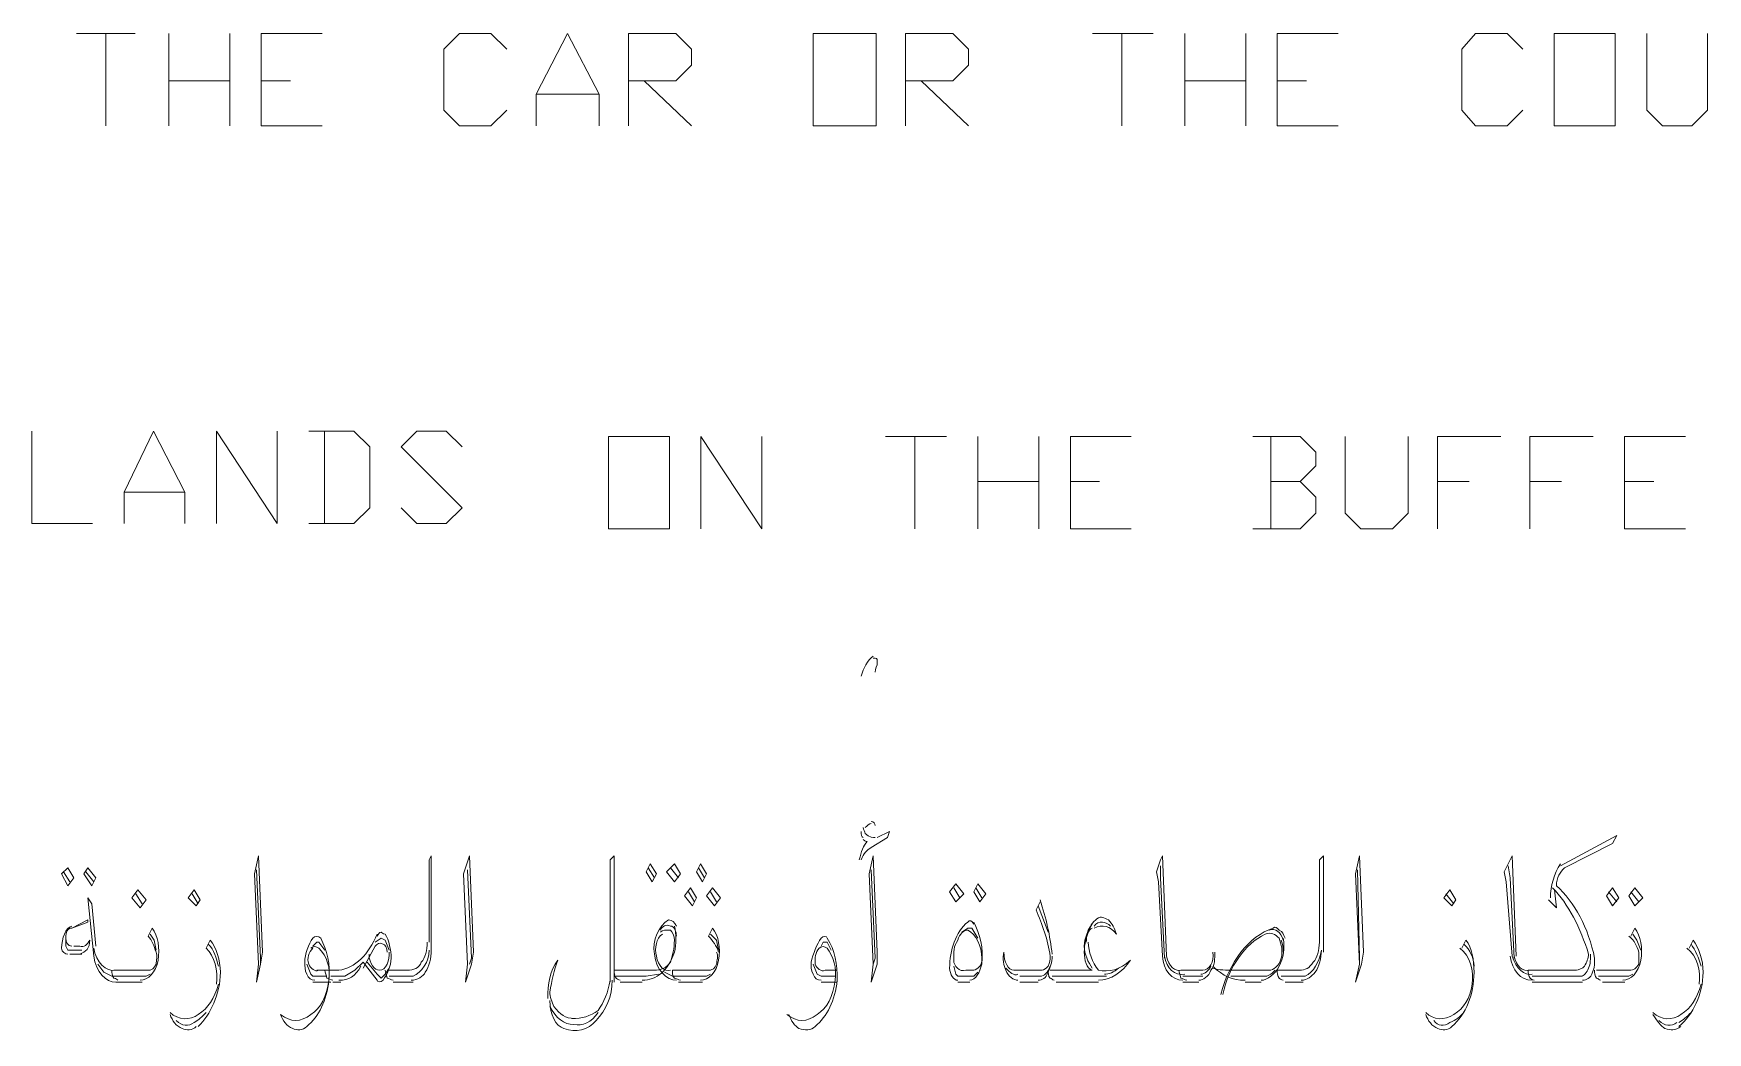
# Paper-space layout 'SM_Geared_A0' of a CAD drawing. Header units: millimetres. Extents: x 3 to 1211, y 0 to 841.
# Drawn here: x 1087.3 to 1145.7, y 665.1 to 699.9 of the extents above; entities that cross this region are included whole.
import ezdxf

# ---------------------------------------------------------------- set-up
doc = ezdxf.new("R2010")
doc.units = ezdxf.units.MM

psp = doc.layouts.new('SM_Geared_A0')

# ---------------------------------------------------------------- linework, layer by layer
at = {"lineweight": 20, "transparency": 33554666}
for points in [[(1088.776, 699.946), (1090.818, 699.946), (1090.818, 699.946)], [(1089.797, 699.946), (1089.797, 696.725), (1089.797, 696.725)], [(1091.997, 696.725), (1091.997, 699.946), (1091.997, 699.946)], [(1094.118, 699.946), (1094.118, 696.725), (1094.118, 696.725)], [(1095.217, 696.725), (1095.217, 699.946), (1097.339, 699.946)], [(1103.78, 697.275), (1103.23, 696.725), (1102.13, 696.725), (1101.581, 697.275), (1101.581, 699.396), (1102.13, 699.946), (1103.23, 699.946), (1103.78, 699.396)], [(1104.801, 696.725), (1104.801, 697.825), (1105.901, 699.946), (1107.001, 697.825), (1107.001, 696.725)], [(1108.022, 696.725), (1108.022, 699.946), (1109.672, 699.946), (1110.222, 699.396), (1110.222, 698.846), (1109.672, 698.296), (1108.022, 698.296)], [(1117.685, 696.725), (1117.685, 699.946), (1119.334, 699.946), (1119.884, 699.396), (1119.884, 698.846), (1119.334, 698.296), (1117.685, 698.296)], [(1124.205, 699.946), (1126.326, 699.946), (1126.326, 699.946)], [(1125.226, 699.946), (1125.226, 696.725), (1125.226, 696.725)], [(1127.426, 696.725), (1127.426, 699.946), (1127.426, 699.946)], [(1129.547, 699.946), (1129.547, 696.725), (1129.547, 696.725)], [(1130.647, 696.725), (1130.647, 699.946), (1132.768, 699.946)], [(1139.209, 697.275), (1138.66, 696.725), (1137.56, 696.725), (1137.088, 697.275), (1137.088, 699.396), (1137.56, 699.946), (1138.66, 699.946), (1139.209, 699.396)], [(1143.53, 699.946), (1143.53, 697.275), (1144.08, 696.725), (1145.101, 696.725), (1145.651, 697.275), (1145.651, 699.946)], [(1091.997, 698.296), (1094.118, 698.296), (1094.118, 698.296)], [(1095.217, 698.296), (1096.239, 698.296), (1096.239, 698.296)], [(1108.572, 698.296), (1110.222, 696.725), (1110.222, 696.725)], [(1118.235, 698.296), (1119.884, 696.725), (1119.884, 696.725)], [(1127.426, 698.296), (1129.547, 698.296), (1129.547, 698.296)], [(1130.647, 698.296), (1131.668, 698.296), (1131.668, 698.296)], [(1104.801, 697.825), (1107.001, 697.825), (1107.001, 697.825)], [(1095.217, 696.725), (1097.339, 696.725), (1097.339, 696.725)], [(1130.647, 696.725), (1132.768, 696.725), (1132.768, 696.725)], [(1087.216, 686.079), (1087.216, 682.858), (1089.337, 682.858)], [(1090.437, 682.858), (1090.437, 683.958), (1091.458, 686.079), (1092.558, 683.958), (1092.558, 682.858)], [(1093.658, 682.858), (1093.658, 686.079), (1095.779, 682.858), (1095.779, 686.079)], [(1096.879, 682.858), (1098.45, 682.858), (1099, 683.408), (1099, 685.529), (1098.45, 686.079), (1096.879, 686.079)], [(1097.429, 686.079), (1097.429, 682.858), (1097.429, 682.858)], [(1100.099, 683.408), (1100.649, 682.858), (1101.671, 682.858), (1102.22, 683.408), (1100.099, 685.529), (1100.649, 686.079), (1101.671, 686.079), (1102.22, 685.529)], [(1110.55, 682.677), (1110.55, 685.898), (1112.671, 682.677), (1112.671, 685.898)], [(1116.991, 685.898), (1119.112, 685.898), (1119.112, 685.898)], [(1118.013, 685.898), (1118.013, 682.677), (1118.013, 682.677)], [(1120.212, 682.677), (1120.212, 685.898), (1120.212, 685.898)], [(1122.333, 685.898), (1122.333, 682.677), (1122.333, 682.677)], [(1123.433, 682.677), (1123.433, 685.898), (1125.554, 685.898)], [(1131.446, 684.327), (1131.996, 684.877), (1131.996, 685.348), (1131.446, 685.898), (1129.796, 685.898)], [(1130.425, 685.898), (1130.425, 682.677), (1130.425, 682.677)], [(1133.017, 685.898), (1133.017, 683.227), (1133.567, 682.677), (1134.667, 682.677), (1135.217, 683.227), (1135.217, 685.898)], [(1136.238, 682.677), (1136.238, 685.898), (1138.438, 685.898)], [(1139.459, 682.677), (1139.459, 685.898), (1141.658, 685.898)], [(1142.758, 682.677), (1142.758, 685.898), (1144.879, 685.898)], [(1120.212, 684.327), (1122.333, 684.327), (1122.333, 684.327)], [(1123.433, 684.327), (1124.454, 684.327), (1124.454, 684.327)], [(1129.796, 682.677), (1131.446, 682.677), (1131.996, 683.227), (1131.996, 683.777), (1131.446, 684.327), (1130.425, 684.327)], [(1136.238, 684.327), (1137.338, 684.327), (1137.338, 684.327)], [(1139.459, 684.327), (1140.559, 684.327), (1140.559, 684.327)], [(1142.758, 684.327), (1143.779, 684.327), (1143.779, 684.327)], [(1090.437, 683.958), (1092.558, 683.958), (1092.558, 683.958)], [(1123.433, 682.677), (1125.554, 682.677), (1125.554, 682.677)], [(1142.758, 682.677), (1144.879, 682.677), (1144.879, 682.677)], [(1116.492, 671.56), (1117.052, 671.91), (1117.122, 672.12)], [(1117.122, 672.12), (1116.702, 671.91), (1116.702, 671.91)], [(1140.522, 670.929), (1142.483, 671.98), (1142.343, 671.7), (1140.662, 670.859)], [(1095.194, 667.497), (1095.194, 667.707), (1095.054, 670.789)], [(1101.079, 671.14), (1101.149, 671.28), (1101.149, 667.917)], [(1101.079, 668.267), (1101.079, 671.14), (1101.079, 671.14)], [(1102.48, 667.497), (1102.55, 667.707), (1102.41, 670.789)], [(1107.384, 671.14), (1107.525, 671.28), (1107.525, 669.108), (1107.525, 666.866)], [(1107.384, 666.866), (1107.384, 671.14), (1107.384, 671.14)], [(1108.926, 670.509), (1108.716, 670.859), (1108.716, 670.859)], [(1109.766, 670.509), (1109.486, 670.859), (1109.486, 670.859)], [(1110.677, 670.509), (1110.467, 670.859), (1110.467, 670.859)], [(1116.562, 667.497), (1116.632, 667.707), (1116.492, 670.789)], [(1126.79, 667.777), (1126.65, 671.28), (1126.58, 671.14), (1126.44, 670.719), (1126.51, 670.369), (1126.65, 667.777)], [(1126.72, 667.707), (1126.58, 670.509), (1126.58, 670.929)], [(1132.115, 671.14), (1132.255, 671.28), (1132.255, 667.917)], [(1132.115, 668.267), (1132.115, 671.14), (1132.115, 671.14)], [(1133.516, 667.497), (1133.516, 667.707), (1133.446, 670.789)], [(1138.981, 667.777), (1138.84, 671.28), (1138.77, 671.14), (1138.56, 670.719), (1138.63, 670.369), (1138.84, 667.777)], [(1138.91, 667.707), (1138.77, 670.509), (1138.7, 670.929)], [(1088.539, 670.369), (1088.329, 670.719), (1088.329, 670.719)], [(1089.38, 670.369), (1089.099, 670.719), (1089.099, 670.719)], [(1119.575, 669.808), (1119.364, 670.159), (1119.364, 670.159)], [(1120.345, 669.808), (1120.135, 670.159), (1120.135, 670.159)], [(1089.45, 668.127), (1089.31, 669.598), (1089.169, 669.808), (1089.38, 667.777)], [(1091.061, 669.598), (1090.851, 669.949), (1090.851, 669.949)], [(1093.023, 669.598), (1092.812, 669.949), (1092.812, 669.949)], [(1110.327, 669.668), (1110.117, 670.019), (1110.117, 670.019)], [(1111.098, 669.668), (1110.887, 670.019), (1110.887, 670.019)], [(1122.377, 669.668), (1122.237, 669.388), (1122.237, 669.388)], [(1136.809, 669.598), (1136.529, 669.949), (1136.529, 669.949)], [(1140.312, 670.089), (1140.382, 669.458), (1140.101, 669.738)], [(1142.483, 669.668), (1142.203, 670.019), (1142.203, 670.019)], [(1143.254, 669.668), (1142.974, 670.019), (1142.974, 670.019)], [(1089.169, 668.968), (1089.169, 669.038), (1088.609, 668.758)], [(1122.307, 669.528), (1122.657, 668.617), (1122.657, 668.617)], [(1088.959, 667.987), (1088.469, 667.987), (1088.399, 668.127), (1088.399, 668.407)], [(1088.609, 668.758), (1089.169, 668.968), (1089.169, 668.968)], [(1091.411, 668.758), (1091.271, 668.477), (1091.271, 668.477)], [(1091.341, 668.547), (1091.481, 668.337), (1091.551, 667.987)], [(1099.678, 667.987), (1099.538, 668.337), (1099.398, 668.407), (1099.188, 668.267)], [(1110.957, 668.758), (1110.817, 668.477), (1110.817, 668.477)], [(1110.887, 668.547), (1111.098, 668.337), (1111.168, 667.987)], [(1119.645, 668.617), (1119.855, 668.758), (1119.995, 668.758), (1120.205, 668.407)], [(1143.114, 668.758), (1142.974, 668.477), (1142.974, 668.477)], [(1143.044, 668.547), (1143.184, 668.337), (1143.324, 667.987)], [(1088.539, 667.847), (1088.959, 667.847), (1088.959, 667.847)], [(1088.889, 668.127), (1088.679, 668.127), (1088.679, 668.127)], [(1093.443, 668.337), (1093.303, 668.057), (1093.303, 668.057)], [(1097.016, 668.127), (1097.156, 668.267), (1097.226, 668.267), (1097.436, 667.987)], [(1099.188, 668.127), (1098.767, 667.356), (1098.767, 667.356)], [(1114.741, 668.127), (1114.811, 668.267), (1114.951, 668.267), (1115.091, 667.987)], [(1137.229, 668.337), (1137.089, 668.057), (1137.089, 668.057)], [(1145.146, 668.337), (1145.006, 668.057), (1145.006, 668.057)], [(1090.29, 667.076), (1090.01, 667.076), (1089.73, 667.216), (1089.52, 667.497)], [(1091.341, 667.286), (1090.08, 667.286), (1090.08, 667.286)], [(1097.506, 667.076), (1097.016, 667.076), (1096.946, 667.146), (1096.806, 667.497)], [(1097.576, 667.286), (1097.156, 667.286), (1097.156, 667.286)], [(1097.506, 667.286), (1097.927, 667.286), (1097.927, 667.286)], [(1098.767, 667.567), (1098.487, 667.286), (1098.137, 667.076), (1097.646, 667.076)], [(1099.258, 666.936), (1098.767, 667.567), (1098.767, 667.567)], [(1098.907, 667.567), (1099.258, 667.146), (1099.398, 667.006), (1099.538, 667.146), (1099.678, 667.356)], [(1099.608, 667.286), (1100.379, 667.286), (1100.379, 667.286)], [(1108.996, 667.286), (1107.525, 667.286), (1107.525, 667.286)], [(1109.766, 667.286), (1109.556, 667.286), (1109.556, 667.286)], [(1110.887, 667.286), (1109.626, 667.286), (1109.626, 667.286)], [(1115.231, 667.076), (1114.741, 667.076), (1114.6, 667.146), (1114.46, 667.497)], [(1115.301, 667.286), (1114.881, 667.286), (1114.881, 667.286)], [(1120.205, 667.216), (1120.065, 667.076), (1119.504, 667.076), (1119.434, 667.146), (1119.364, 667.426)], [(1120.065, 667.286), (1119.785, 667.286), (1119.785, 667.286)], [(1122.447, 667.286), (1121.466, 667.286), (1121.466, 667.286)], [(1124.198, 667.286), (1122.727, 667.286), (1122.727, 667.286)], [(1128.052, 667.286), (1127.281, 667.286), (1127.281, 667.286)], [(1129.102, 667.286), (1130.363, 667.286), (1130.363, 667.286)], [(1130.644, 667.286), (1131.414, 667.286), (1131.414, 667.286)], [(1139.401, 667.286), (1141.082, 667.286), (1141.082, 667.286)], [(1142.974, 667.286), (1141.783, 667.286), (1141.783, 667.286)], [(1091.341, 667.146), (1091.201, 667.076), (1090.15, 667.076)], [(1090.15, 666.866), (1090.43, 666.866), (1090.43, 666.866)], [(1090.29, 666.866), (1091.061, 666.866), (1091.061, 666.866)], [(1097.016, 666.866), (1097.646, 666.866), (1097.646, 666.866)], [(1097.997, 666.866), (1097.716, 666.866), (1097.716, 666.866)], [(1100.519, 667.076), (1099.678, 667.076), (1099.678, 667.076)], [(1100.519, 666.866), (1099.818, 666.866), (1099.818, 666.866)], [(1109.066, 667.146), (1108.645, 667.076), (1107.595, 667.076)], [(1107.735, 666.866), (1108.505, 666.866), (1108.505, 666.866)], [(1109.836, 667.076), (1109.556, 667.076), (1109.276, 667.216)], [(1110.887, 667.146), (1110.747, 667.076), (1109.766, 667.076)], [(1109.766, 666.866), (1109.977, 666.866), (1109.977, 666.866)], [(1109.836, 666.866), (1110.607, 666.866), (1110.607, 666.866)], [(1114.741, 666.866), (1115.301, 666.866), (1115.301, 666.866)], [(1119.925, 666.866), (1119.504, 666.866), (1119.504, 666.866)], [(1122.377, 667.076), (1121.676, 667.076), (1121.676, 667.076)], [(1121.676, 666.866), (1122.307, 666.866), (1122.307, 666.866)], [(1124.689, 667.076), (1122.797, 667.076), (1122.797, 667.076)], [(1122.937, 666.866), (1124.409, 666.866), (1124.409, 666.866)], [(1128.052, 667.076), (1127.351, 667.076), (1127.351, 667.076)], [(1127.351, 666.866), (1127.561, 666.866), (1127.561, 666.866)], [(1127.491, 666.866), (1127.911, 666.866), (1127.911, 666.866)], [(1130.293, 667.076), (1129.032, 667.076), (1129.032, 667.076)], [(1130.083, 666.866), (1129.523, 666.866), (1129.523, 666.866)], [(1131.624, 667.076), (1130.784, 667.076), (1130.784, 667.076)], [(1131.554, 666.866), (1130.924, 666.866), (1130.924, 666.866)], [(1141.292, 667.076), (1139.541, 667.076), (1139.541, 667.076)], [(1139.541, 666.866), (1139.751, 666.866), (1139.751, 666.866)], [(1141.292, 666.866), (1139.611, 666.866), (1139.611, 666.866)], [(1143.044, 667.146), (1142.904, 667.076), (1141.853, 667.076)], [(1141.993, 666.866), (1142.764, 666.866), (1142.764, 666.866)]]:
    psp.add_lwpolyline(points, dxfattribs=at)
for points in [[(1114.464, 696.725), (1114.464, 699.946), (1116.664, 699.946), (1116.664, 696.725)], [(1140.309, 696.725), (1140.309, 699.946), (1142.43, 699.946), (1142.43, 696.725)], [(1107.329, 682.677), (1107.329, 685.898), (1109.45, 685.898), (1109.45, 682.677)], [(1088.679, 670.509), (1088.469, 670.859), (1088.259, 670.649), (1088.469, 670.229)], [(1089.45, 670.509), (1089.169, 670.859), (1089.029, 670.649), (1089.31, 670.229)], [(1095.054, 666.866), (1095.194, 667.497), (1095.264, 667.917), (1095.124, 671.28), (1094.984, 670.649), (1095.124, 667.497)], [(1102.34, 666.866), (1102.55, 667.497), (1102.621, 667.917), (1102.48, 671.28), (1102.27, 670.649), (1102.41, 667.497)], [(1108.996, 670.649), (1108.786, 670.999), (1108.645, 670.719), (1108.856, 670.369)], [(1109.836, 670.649), (1109.626, 670.999), (1109.346, 670.719), (1109.626, 670.369)], [(1110.747, 670.649), (1110.537, 670.999), (1110.397, 670.719), (1110.607, 670.369)], [(1116.492, 666.866), (1116.702, 667.497), (1116.702, 667.917), (1116.562, 671.28), (1116.422, 670.649), (1116.562, 667.497)], [(1133.376, 666.866), (1133.586, 667.497), (1133.656, 667.917), (1133.516, 671.28), (1133.376, 670.649), (1133.516, 667.497)], [(1110.397, 669.808), (1110.187, 670.159), (1109.977, 669.878), (1110.257, 669.528)], [(1111.238, 669.808), (1110.957, 670.159), (1110.747, 669.878), (1111.027, 669.528)], [(1119.715, 669.949), (1119.434, 670.299), (1119.224, 670.019), (1119.434, 669.668)], [(1120.485, 669.949), (1120.205, 670.299), (1120.065, 670.019), (1120.275, 669.668)], [(1142.554, 669.808), (1142.343, 670.159), (1142.133, 669.878), (1142.343, 669.528)], [(1143.394, 669.808), (1143.114, 670.159), (1142.904, 669.878), (1143.114, 669.528)], [(1091.201, 669.738), (1090.921, 670.089), (1090.711, 669.808), (1090.991, 669.458)], [(1093.093, 669.738), (1092.882, 670.089), (1092.672, 669.808), (1092.953, 669.528)], [(1136.879, 669.738), (1136.669, 670.089), (1136.458, 669.808), (1136.739, 669.528)]]:
    psp.add_lwpolyline(points, close=True, dxfattribs=at)
at = {"lineweight": 20, "transparency": 33554666, "extrusion": (0, 0, 9.96918)}
for points in [[(1116.562, 678.236), (1116.352, 678.096), (1116.212, 677.816), (1116.142, 677.536)], [(1116.632, 677.676), (1116.632, 677.816), (1116.702, 677.886), (1116.702, 678.026)], [(1116.142, 672.12), (1116.142, 672.05), (1116.142, 671.91), (1116.212, 671.91)], [(1116.212, 672.26), (1116.212, 672.19), (1116.282, 672.12), (1116.282, 672.05)], [(1116.492, 672.401), (1116.422, 672.401), (1116.352, 672.331), (1116.282, 672.26)], [(1116.282, 672.05), (1116.422, 671.91), (1116.562, 671.91), (1116.632, 671.91)], [(1116.632, 672.331), (1116.632, 672.401), (1116.562, 672.471), (1116.492, 672.471)], [(1116.352, 671.77), (1116.212, 671.63), (1116.142, 671.42), (1116.072, 671.14)], [(1116.492, 671.56), (1116.352, 671.49), (1116.212, 671.35), (1116.142, 671.14)], [(1116.212, 671.84), (1116.282, 671.77), (1116.352, 671.77), (1116.352, 671.77)], [(1140.522, 670.999), (1140.312, 670.649), (1140.172, 670.229), (1140.172, 669.808)], [(1140.662, 670.859), (1140.522, 670.719), (1140.382, 670.509), (1140.382, 670.229)], [(1141.503, 667.847), (1141.222, 668.758), (1140.802, 669.598), (1140.242, 670.159)], [(1141.713, 667.707), (1141.503, 668.758), (1141.012, 669.668), (1140.382, 670.229)], [(1122.797, 667.847), (1122.727, 668.477), (1122.587, 669.108), (1122.377, 669.738)], [(1109.696, 668.828), (1109.626, 668.968), (1109.556, 669.038), (1109.416, 669.038)], [(1120.065, 668.898), (1119.995, 669.038), (1119.925, 669.038), (1119.855, 668.968)], [(1122.727, 667.777), (1122.657, 668.337), (1122.447, 668.898), (1122.237, 669.388)], [(1124.409, 669.108), (1124.268, 669.038), (1124.128, 668.828), (1124.058, 668.687)], [(1124.829, 668.828), (1124.689, 668.968), (1124.409, 669.038), (1124.268, 668.828)], [(1124.759, 669.038), (1124.619, 669.108), (1124.479, 669.178), (1124.409, 669.108)], [(1125.039, 668.547), (1124.969, 668.758), (1124.899, 668.898), (1124.759, 669.038)], [(1088.609, 668.828), (1088.399, 668.758), (1088.259, 668.407), (1088.259, 668.057)], [(1091.551, 667.917), (1091.481, 668.127), (1091.411, 668.337), (1091.271, 668.477)], [(1091.621, 667.637), (1091.691, 668.057), (1091.621, 668.477), (1091.411, 668.758)], [(1097.016, 668.407), (1096.876, 668.197), (1096.736, 667.847), (1096.736, 667.567)], [(1097.296, 668.407), (1097.226, 668.477), (1097.086, 668.477), (1097.016, 668.407)], [(1097.576, 666.936), (1097.646, 667.497), (1097.506, 667.987), (1097.296, 668.407)], [(1097.927, 667.286), (1098.487, 667.356), (1098.978, 667.847), (1099.258, 668.547)], [(1109.626, 667.917), (1109.696, 668.197), (1109.696, 668.547), (1109.626, 668.828)], [(1111.168, 667.917), (1111.098, 668.127), (1110.957, 668.337), (1110.817, 668.477)], [(1111.168, 667.637), (1111.238, 668.057), (1111.168, 668.477), (1110.957, 668.758)], [(1114.741, 668.407), (1114.6, 668.197), (1114.46, 667.847), (1114.39, 667.567)], [(1114.951, 668.407), (1114.951, 668.477), (1114.811, 668.477), (1114.741, 668.407)], [(1115.301, 666.936), (1115.301, 667.497), (1115.231, 667.987), (1114.951, 668.407)], [(1119.855, 668.968), (1119.434, 668.617), (1119.224, 667.987), (1119.224, 667.356)], [(1120.345, 667.707), (1120.345, 668.127), (1120.135, 668.547), (1119.855, 668.687)], [(1120.345, 667.497), (1120.415, 668.057), (1120.275, 668.547), (1120.065, 668.968)], [(1124.058, 668.687), (1123.988, 668.477), (1123.918, 668.197), (1123.918, 667.917)], [(1124.198, 668.758), (1124.058, 668.687), (1123.988, 668.477), (1123.988, 668.267)], [(1125.039, 668.547), (1124.829, 668.828), (1124.549, 668.898), (1124.268, 668.758)], [(1130.504, 668.758), (1129.663, 668.477), (1128.962, 667.567), (1128.682, 666.446)], [(1130.223, 668.547), (1129.523, 668.197), (1128.962, 667.426), (1128.752, 666.446)], [(1130.854, 668.337), (1130.784, 668.617), (1130.574, 668.758), (1130.363, 668.687)], [(1143.254, 667.917), (1143.184, 668.127), (1143.114, 668.337), (1142.904, 668.477)], [(1143.324, 667.637), (1143.394, 668.057), (1143.324, 668.477), (1143.114, 668.758)], [(1088.259, 668.057), (1088.259, 667.917), (1088.399, 667.847), (1088.469, 667.847)], [(1088.889, 667.847), (1089.099, 667.917), (1089.239, 668.057), (1089.239, 668.337)], [(1088.889, 668.127), (1089.029, 668.057), (1089.169, 668.197), (1089.239, 668.337)], [(1089.38, 668.057), (1089.45, 667.567), (1089.8, 667.216), (1090.15, 667.286)], [(1093.653, 666.796), (1093.723, 667.286), (1093.583, 667.777), (1093.303, 668.057)], [(1093.723, 667.426), (1093.653, 667.707), (1093.583, 667.987), (1093.373, 668.197)], [(1093.793, 667.216), (1093.793, 667.637), (1093.653, 668.057), (1093.443, 668.337)], [(1097.226, 668.057), (1097.156, 668.127), (1097.016, 668.127), (1096.946, 668.057)], [(1097.576, 666.936), (1097.646, 667.356), (1097.506, 667.777), (1097.226, 668.057)], [(1098.978, 667.847), (1098.978, 667.497), (1099.188, 667.286), (1099.328, 667.286)], [(1100.519, 667.076), (1100.799, 667.216), (1101.079, 667.567), (1101.079, 667.987)], [(1108.505, 666.936), (1108.996, 666.936), (1109.416, 667.286), (1109.626, 667.917)], [(1114.951, 668.057), (1114.881, 668.127), (1114.741, 668.127), (1114.67, 668.057)], [(1115.231, 666.936), (1115.301, 667.356), (1115.161, 667.777), (1114.951, 668.057)], [(1121.116, 667.917), (1121.116, 667.567), (1121.256, 667.286), (1121.466, 667.286)], [(1123.918, 667.917), (1123.918, 667.637), (1123.988, 667.356), (1124.198, 667.286)], [(1124.058, 668.267), (1124.058, 667.917), (1124.198, 667.567), (1124.409, 667.286)], [(1128.052, 667.286), (1128.262, 667.286), (1128.472, 667.567), (1128.402, 667.917)], [(1130.854, 667.917), (1130.854, 668.057), (1130.854, 668.197), (1130.784, 668.337)], [(1131.624, 667.076), (1131.905, 667.216), (1132.115, 667.567), (1132.185, 667.987)], [(1137.439, 666.796), (1137.509, 667.286), (1137.369, 667.777), (1137.019, 668.057)], [(1137.509, 667.426), (1137.509, 667.707), (1137.369, 667.987), (1137.159, 668.197)], [(1137.509, 667.216), (1137.509, 667.637), (1137.439, 668.057), (1137.229, 668.337)], [(1145.356, 666.796), (1145.426, 667.286), (1145.286, 667.777), (1144.935, 668.057)], [(1145.426, 667.426), (1145.356, 667.707), (1145.216, 667.987), (1145.076, 668.197)], [(1145.496, 667.216), (1145.496, 667.637), (1145.356, 668.057), (1145.146, 668.337)], [(1089.38, 667.777), (1089.45, 667.216), (1089.8, 666.866), (1090.15, 666.866)], [(1090.991, 666.936), (1091.271, 666.936), (1091.551, 667.216), (1091.621, 667.637)], [(1097.927, 666.936), (1098.277, 666.936), (1098.487, 667.076), (1098.697, 667.426)], [(1105.563, 667.637), (1105.283, 667.286), (1105.213, 666.796), (1105.213, 666.306)], [(1105.563, 667.637), (1105.423, 667.286), (1105.353, 666.936), (1105.283, 666.516)], [(1110.537, 666.936), (1110.817, 666.936), (1111.098, 667.216), (1111.168, 667.637)], [(1119.224, 667.356), (1119.224, 667.146), (1119.364, 666.936), (1119.504, 666.936)], [(1119.364, 667.637), (1119.364, 667.426), (1119.575, 667.216), (1119.785, 667.286)], [(1119.925, 666.936), (1120.135, 666.936), (1120.275, 667.216), (1120.345, 667.497)], [(1121.186, 667.356), (1121.326, 667.216), (1121.466, 667.076), (1121.606, 667.146)], [(1122.377, 667.076), (1122.517, 667.076), (1122.657, 667.216), (1122.727, 667.426)], [(1124.409, 666.936), (1124.829, 666.936), (1125.249, 667.216), (1125.529, 667.637)], [(1124.409, 667.286), (1124.759, 667.216), (1125.179, 667.286), (1125.529, 667.637)], [(1124.619, 667.146), (1124.759, 667.146), (1124.969, 667.216), (1125.109, 667.356)], [(1126.65, 667.777), (1126.65, 667.286), (1127.001, 666.936), (1127.351, 666.936)], [(1126.72, 667.777), (1126.79, 667.356), (1127.071, 667.076), (1127.421, 667.146)], [(1126.79, 667.777), (1126.861, 667.426), (1127.071, 667.216), (1127.351, 667.286)], [(1127.981, 667.146), (1128.122, 667.146), (1128.262, 667.286), (1128.332, 667.426)], [(1128.402, 667.426), (1128.752, 667.076), (1129.102, 666.936), (1129.523, 666.936)], [(1128.402, 667.356), (1128.612, 667.286), (1128.892, 667.286), (1129.102, 667.286)], [(1130.223, 667.076), (1130.363, 667.076), (1130.504, 667.216), (1130.574, 667.286)], [(1130.363, 667.286), (1130.504, 667.286), (1130.714, 667.426), (1130.784, 667.707)], [(1138.77, 667.777), (1138.84, 667.286), (1139.121, 666.936), (1139.541, 666.936)], [(1138.84, 667.777), (1138.981, 667.356), (1139.261, 667.076), (1139.541, 667.146)], [(1138.91, 667.777), (1138.981, 667.426), (1139.191, 667.216), (1139.471, 667.286)], [(1142.694, 666.936), (1142.974, 666.936), (1143.254, 667.216), (1143.324, 667.637)], [(1093.023, 665.325), (1093.443, 665.745), (1093.793, 666.446), (1093.793, 667.216)], [(1096.806, 665.325), (1097.226, 665.675), (1097.506, 666.235), (1097.576, 666.936)], [(1099.258, 666.936), (1099.258, 666.866), (1099.398, 666.866), (1099.468, 666.936)], [(1106.964, 665.885), (1107.174, 666.165), (1107.314, 666.516), (1107.384, 666.936)], [(1114.53, 665.325), (1114.951, 665.675), (1115.231, 666.235), (1115.301, 666.936)], [(1136.739, 665.325), (1137.229, 665.745), (1137.509, 666.446), (1137.509, 667.216)], [(1144.655, 665.325), (1145.146, 665.745), (1145.496, 666.446), (1145.496, 667.216)], [(1105.283, 666.516), (1105.283, 666.376), (1105.353, 666.165), (1105.423, 666.025)], [(1105.283, 666.235), (1105.283, 665.745), (1105.493, 665.325), (1105.773, 665.255)], [(1092.252, 665.535), (1092.462, 665.325), (1092.672, 665.325), (1092.882, 665.465)], [(1092.882, 665.465), (1093.023, 665.535), (1093.163, 665.675), (1093.303, 665.815)], [(1105.423, 666.025), (1105.633, 665.745), (1105.843, 665.605), (1106.123, 665.605)], [(1106.053, 665.605), (1106.404, 665.605), (1106.684, 665.675), (1106.964, 665.885)], [(1136.108, 665.535), (1136.248, 665.325), (1136.458, 665.325), (1136.669, 665.465)], [(1136.669, 665.465), (1136.879, 665.535), (1137.019, 665.675), (1137.159, 665.815)], [(1143.955, 665.535), (1144.165, 665.325), (1144.375, 665.325), (1144.585, 665.465)], [(1144.655, 665.465), (1144.795, 665.535), (1144.935, 665.675), (1145.076, 665.815)]]:
    psp.add_open_spline(points, degree=3, dxfattribs=at)
for points in [[(1116.702, 678.026), (1116.702, 678.096), (1116.702, 678.166), (1116.632, 678.166), (1116.632, 678.166), (1116.632, 678.166), (1116.632, 678.166), (1116.562, 678.166)], [(1109.416, 669.038), (1109.066, 668.828), (1108.856, 668.337), (1108.926, 667.847), (1108.926, 667.847), (1108.996, 667.286), (1109.346, 666.936), (1109.696, 666.936)], [(1088.609, 668.758), (1088.469, 668.758), (1088.399, 668.617), (1088.399, 668.407), (1088.399, 668.407), (1088.399, 668.267), (1088.469, 668.127), (1088.609, 668.127)], [(1099.538, 668.547), (1099.468, 668.547), (1099.398, 668.617), (1099.398, 668.617), (1099.398, 668.617), (1099.328, 668.617), (1099.328, 668.547), (1099.258, 668.477)], [(1099.468, 666.936), (1099.608, 667.146), (1099.748, 667.426), (1099.748, 667.707), (1099.748, 667.707), (1099.748, 667.987), (1099.678, 668.337), (1099.538, 668.547)], [(1109.206, 668.547), (1108.996, 668.407), (1108.926, 668.057), (1108.996, 667.777), (1108.996, 667.777), (1109.066, 667.426), (1109.276, 667.216), (1109.486, 667.286)], [(1109.696, 668.477), (1109.696, 668.617), (1109.626, 668.828), (1109.486, 668.828), (1109.486, 668.828), (1109.346, 668.898), (1109.206, 668.828), (1109.136, 668.687)], [(1109.626, 668.337), (1109.626, 668.477), (1109.556, 668.617), (1109.486, 668.687), (1109.486, 668.687), (1109.346, 668.687), (1109.206, 668.687), (1109.136, 668.617)], [(1119.855, 668.687), (1119.715, 668.687), (1119.575, 668.547), (1119.504, 668.337), (1119.504, 668.337), (1119.364, 668.127), (1119.364, 667.917), (1119.364, 667.637)], [(1124.198, 668.898), (1124.058, 668.687), (1123.918, 668.407), (1123.918, 668.127), (1123.918, 668.127), (1123.918, 667.847), (1124.058, 667.567), (1124.198, 667.356)], [(1130.083, 666.936), (1130.293, 666.936), (1130.574, 667.146), (1130.714, 667.426), (1130.714, 667.426), (1130.854, 667.707), (1130.924, 668.057), (1130.854, 668.407)], [(1130.784, 667.707), (1130.854, 667.917), (1130.784, 668.197), (1130.714, 668.407), (1130.714, 668.407), (1130.574, 668.547), (1130.433, 668.617), (1130.223, 668.547)], [(1130.924, 668.407), (1130.854, 668.547), (1130.854, 668.617), (1130.714, 668.687), (1130.714, 668.687), (1130.644, 668.758), (1130.574, 668.828), (1130.504, 668.758)], [(1091.271, 667.286), (1091.411, 667.286), (1091.481, 667.356), (1091.551, 667.497), (1091.551, 667.497), (1091.551, 667.637), (1091.621, 667.777), (1091.551, 667.917)], [(1097.016, 668.057), (1096.876, 667.917), (1096.806, 667.707), (1096.876, 667.497), (1096.876, 667.497), (1096.946, 667.356), (1097.086, 667.216), (1097.226, 667.286)], [(1099.608, 667.917), (1099.608, 668.057), (1099.538, 668.197), (1099.468, 668.197), (1099.468, 668.197), (1099.328, 668.267), (1099.258, 668.197), (1099.188, 668.127)], [(1099.328, 667.286), (1099.468, 667.286), (1099.538, 667.356), (1099.608, 667.497), (1099.608, 667.497), (1099.678, 667.637), (1099.678, 667.777), (1099.678, 667.917)], [(1100.309, 667.286), (1100.519, 667.286), (1100.729, 667.356), (1100.799, 667.567), (1100.799, 667.567), (1100.939, 667.707), (1101.009, 667.987), (1101.009, 668.267)], [(1100.449, 666.936), (1100.659, 666.936), (1100.869, 667.076), (1100.939, 667.216), (1100.939, 667.216), (1101.079, 667.426), (1101.149, 667.707), (1101.149, 667.987)], [(1108.926, 667.286), (1109.136, 667.286), (1109.346, 667.356), (1109.486, 667.567), (1109.486, 667.567), (1109.556, 667.777), (1109.626, 668.057), (1109.626, 668.337)], [(1110.817, 667.286), (1110.957, 667.286), (1111.027, 667.356), (1111.098, 667.497), (1111.098, 667.497), (1111.098, 667.637), (1111.168, 667.777), (1111.098, 667.917)], [(1114.67, 668.057), (1114.53, 667.917), (1114.53, 667.707), (1114.53, 667.497), (1114.53, 667.497), (1114.6, 667.356), (1114.741, 667.216), (1114.881, 667.286)], [(1121.116, 667.917), (1121.046, 667.707), (1121.116, 667.426), (1121.186, 667.286), (1121.186, 667.286), (1121.256, 667.076), (1121.466, 666.936), (1121.606, 666.936)], [(1127.911, 666.936), (1128.052, 666.936), (1128.262, 667.076), (1128.332, 667.286), (1128.332, 667.286), (1128.472, 667.426), (1128.472, 667.707), (1128.472, 667.917)], [(1131.414, 667.286), (1131.624, 667.286), (1131.765, 667.356), (1131.905, 667.567), (1131.905, 667.567), (1132.045, 667.707), (1132.115, 667.987), (1132.115, 668.267)], [(1131.484, 666.936), (1131.695, 666.936), (1131.835, 667.076), (1131.975, 667.216), (1131.975, 667.216), (1132.115, 667.426), (1132.185, 667.707), (1132.185, 667.987)], [(1141.082, 667.286), (1141.152, 667.286), (1141.292, 667.356), (1141.363, 667.426), (1141.363, 667.426), (1141.433, 667.567), (1141.503, 667.707), (1141.503, 667.847)], [(1141.222, 667.076), (1141.363, 667.076), (1141.433, 667.216), (1141.503, 667.356), (1141.503, 667.356), (1141.573, 667.497), (1141.573, 667.707), (1141.573, 667.847)], [(1142.974, 667.286), (1143.044, 667.286), (1143.184, 667.356), (1143.254, 667.497), (1143.254, 667.497), (1143.254, 667.637), (1143.254, 667.777), (1143.254, 667.917)], [(1090.01, 667.286), (1090.01, 667.216), (1090.01, 667.076), (1090.08, 667.006), (1090.08, 667.006), (1090.15, 667.006), (1090.22, 666.936), (1090.22, 666.936)], [(1096.736, 667.567), (1096.736, 667.426), (1096.736, 667.286), (1096.806, 667.146), (1096.806, 667.146), (1096.876, 667.006), (1096.946, 666.936), (1097.086, 666.936)], [(1097.436, 667.286), (1097.436, 667.216), (1097.506, 667.076), (1097.506, 667.006), (1097.506, 667.006), (1097.576, 667.006), (1097.646, 666.936), (1097.716, 666.936)], [(1099.538, 667.286), (1099.538, 667.216), (1099.608, 667.076), (1099.608, 667.006), (1099.608, 667.006), (1099.678, 667.006), (1099.748, 666.936), (1099.818, 666.936)], [(1107.525, 667.286), (1107.525, 667.216), (1107.525, 667.076), (1107.595, 667.006), (1107.595, 667.006), (1107.595, 667.006), (1107.665, 666.936), (1107.735, 666.936)], [(1109.556, 667.286), (1109.556, 667.216), (1109.556, 667.076), (1109.626, 667.006), (1109.626, 667.006), (1109.696, 667.006), (1109.766, 666.936), (1109.836, 666.936)], [(1114.39, 667.567), (1114.39, 667.426), (1114.39, 667.286), (1114.46, 667.146), (1114.46, 667.146), (1114.53, 667.006), (1114.6, 666.936), (1114.741, 666.936)], [(1120.065, 667.286), (1120.135, 667.286), (1120.205, 667.356), (1120.275, 667.426), (1120.275, 667.426), (1120.345, 667.497), (1120.345, 667.567), (1120.345, 667.707)], [(1122.307, 666.936), (1122.447, 666.936), (1122.587, 667.006), (1122.657, 667.216), (1122.657, 667.216), (1122.727, 667.356), (1122.797, 667.567), (1122.797, 667.777)], [(1122.447, 667.286), (1122.517, 667.286), (1122.587, 667.356), (1122.657, 667.426), (1122.657, 667.426), (1122.727, 667.567), (1122.727, 667.637), (1122.727, 667.777)], [(1122.657, 667.286), (1122.657, 667.216), (1122.657, 667.076), (1122.727, 667.006), (1122.727, 667.006), (1122.797, 667.006), (1122.797, 666.936), (1122.867, 666.936)], [(1127.211, 667.286), (1127.211, 667.216), (1127.281, 667.076), (1127.281, 667.006), (1127.281, 667.006), (1127.351, 667.006), (1127.421, 666.936), (1127.491, 666.936)], [(1130.644, 667.286), (1130.644, 667.216), (1130.644, 667.076), (1130.714, 667.006), (1130.714, 667.006), (1130.714, 667.006), (1130.784, 666.936), (1130.854, 666.936)], [(1139.401, 667.286), (1139.401, 667.216), (1139.401, 667.076), (1139.471, 667.006), (1139.471, 667.006), (1139.471, 667.006), (1139.541, 666.936), (1139.611, 666.936)], [(1141.292, 666.936), (1141.433, 666.936), (1141.573, 667.006), (1141.643, 667.216), (1141.643, 667.216), (1141.713, 667.356), (1141.713, 667.567), (1141.713, 667.707)], [(1141.713, 667.286), (1141.713, 667.216), (1141.713, 667.076), (1141.783, 667.006), (1141.783, 667.006), (1141.853, 667.006), (1141.853, 666.936), (1141.923, 666.936)], [(1092.042, 665.815), (1092.322, 665.535), (1092.742, 665.535), (1093.023, 665.745), (1093.023, 665.745), (1093.373, 665.955), (1093.583, 666.306), (1093.723, 666.796)], [(1095.895, 665.745), (1096.245, 665.465), (1096.596, 665.465), (1096.946, 665.745), (1096.946, 665.745), (1097.296, 665.955), (1097.506, 666.376), (1097.576, 666.936)], [(1105.773, 665.255), (1106.193, 665.115), (1106.614, 665.185), (1106.894, 665.535), (1106.894, 665.535), (1107.244, 665.885), (1107.455, 666.376), (1107.455, 666.936)], [(1113.55, 665.745), (1113.9, 665.465), (1114.25, 665.465), (1114.6, 665.745), (1114.6, 665.745), (1114.951, 665.955), (1115.161, 666.376), (1115.231, 666.936)], [(1135.828, 665.815), (1136.108, 665.535), (1136.458, 665.535), (1136.809, 665.745), (1136.809, 665.745), (1137.159, 665.955), (1137.369, 666.306), (1137.439, 666.796)], [(1143.744, 665.815), (1144.025, 665.535), (1144.445, 665.535), (1144.725, 665.745), (1144.725, 665.745), (1145.076, 665.955), (1145.286, 666.306), (1145.426, 666.796)], [(1092.042, 665.745), (1092.112, 665.535), (1092.252, 665.325), (1092.462, 665.255), (1092.462, 665.255), (1092.602, 665.185), (1092.812, 665.185), (1092.953, 665.325)], [(1095.895, 665.745), (1095.965, 665.535), (1096.105, 665.325), (1096.315, 665.255), (1096.315, 665.255), (1096.455, 665.185), (1096.666, 665.185), (1096.806, 665.325)], [(1105.283, 666.025), (1105.493, 665.605), (1105.773, 665.395), (1106.123, 665.395), (1106.123, 665.395), (1106.404, 665.325), (1106.754, 665.465), (1106.964, 665.815)], [(1113.62, 665.745), (1113.69, 665.535), (1113.83, 665.325), (1113.97, 665.255), (1113.97, 665.255), (1114.18, 665.185), (1114.39, 665.185), (1114.53, 665.325)], [(1135.828, 665.745), (1135.898, 665.535), (1136.038, 665.325), (1136.248, 665.255), (1136.248, 665.255), (1136.388, 665.185), (1136.599, 665.185), (1136.739, 665.325)], [(1143.744, 665.745), (1143.885, 665.535), (1144.025, 665.325), (1144.165, 665.255), (1144.165, 665.255), (1144.375, 665.185), (1144.515, 665.185), (1144.725, 665.325)]]:
    psp.add_open_spline(points, degree=3, knots=[0, 0, 0, 0, 0.125, 0.125, 0.125, 0.125, 1, 1, 1, 1], dxfattribs=at)

doc.saveas('drawing.dxf')
